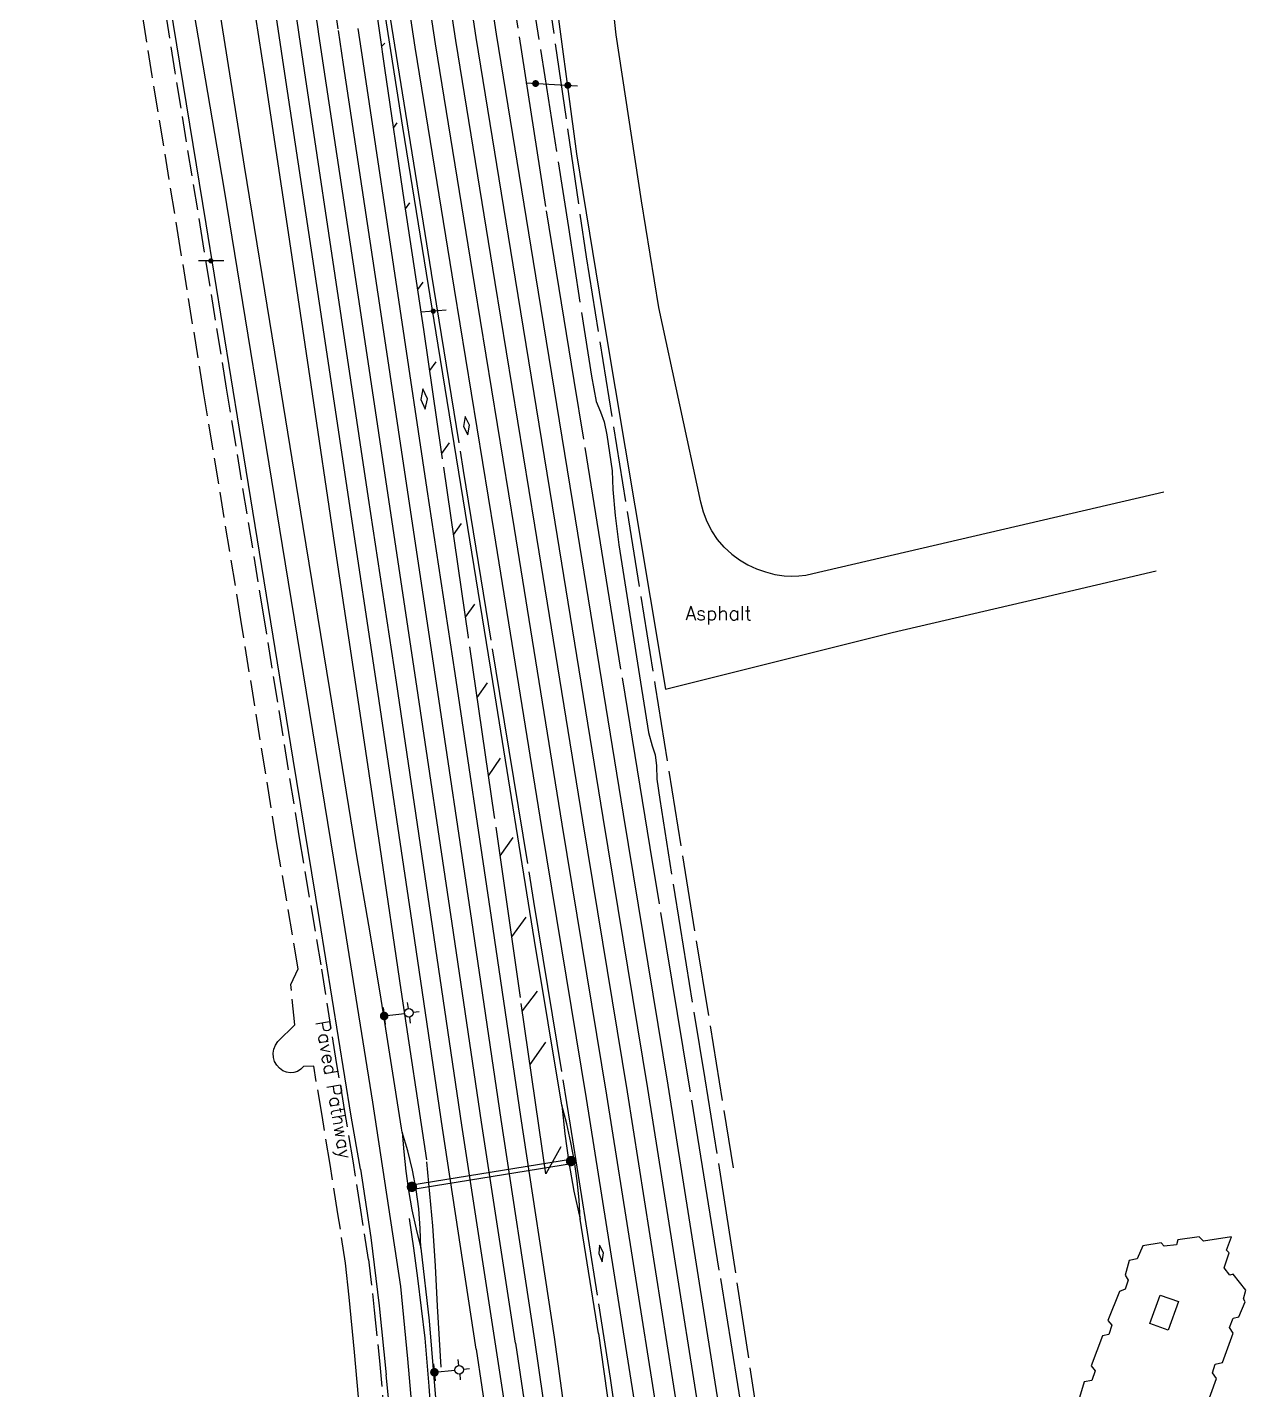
# Model space of a CAD drawing. Extents: x 6041699 to 6043693, y 2130904 to 2137891.
# Drawn here: x 6042362 to 6043071, y 2134076 to 2134868 of the extents above; entities that cross this region are included whole.
import ezdxf
from ezdxf.enums import TextEntityAlignment as Align

# ---------------------------------------------------------------- set-up
doc = ezdxf.new("R2010")
doc.units = 0
doc.header["$LTSCALE"] = 100
doc.header["$MEASUREMENT"] = 0
for name, pattern in [('D2', [0.2, 0.15, -0.05]), ('D5', [1.05, 1, -0.05]), ('FTICK', [0.5, 0.44, -0.03, -0.03]), ('GRAIL', [0.5, 0.44, -0.03, -0.03])]:
    doc.linetypes.add(name, pattern=pattern)
doc.layers.get('0').update_dxf_attribs({"color": 1, "linetype": 'CONTINUOUS'})
for name, color, linetype in [('100', 2, 'CONTINUOUS'), ('140', 2, 'D2'), ('150', 3, 'D5'), ('154', 3, 'CONTINUOUS'), ('199', 2, 'CONTINUOUS'), ('200', 4, 'FTICK'), ('205', 4, 'CONTINUOUS'), ('215', 4, 'GRAIL'), ('220', 4, 'CONTINUOUS'), ('245', 4, 'CONTINUOUS'), ('260', 4, 'CONTINUOUS'), ('262', 4, 'CONTINUOUS'), ('264', 4, 'CONTINUOUS'), ('300', 6, 'CONTINUOUS'), ('584', 2, 'CONTINUOUS')]:
    doc.layers.add(name, color=color, linetype=linetype)
doc.styles.get("Standard").update_dxf_attribs({"font": 'SIMPLEX.SHX'})

# ---------------------------------------------------------------- blocks, each defined once
blk = doc.blocks.new('POLE')
at = {"const_width": 0.03}
blk.add_lwpolyline([(-0.015, 0, 1), (0.015, 0, 1)], format="xyb", close=True, dxfattribs=at)
blk = doc.blocks.new('SIGN1')
blk.add_line((-0.0758, 0), (0.0704, 0))
at = {"const_width": 0.015}
blk.add_lwpolyline([(-0.008175, 0, 1), (0.006825, 0, 1)], format="xyb", close=True, dxfattribs=at)
blk = doc.blocks.new('ELT')
at = {"const_width": 0.025}
blk.add_lwpolyline([(-0.0125, 0, 1), (0.0125, 0, 1)], format="xyb", close=True, dxfattribs=at)
for points in [[(0, 0.05), (0, -0.05)], [(0, 0), (0.12, 0)], [(0.145, 0.025), (0.145, 0.06)], [(0.17, 0), (0.205, 0)], [(0.145, -0.025), (0.145, -0.06)]]:
    blk.add_lwpolyline(points)
blk.add_circle((0.145, 0), 0.025)
blk = doc.blocks.new('SIGN2')
blk.add_lwpolyline([(-0.15, 0), (0.15, 0)])
at = {"const_width": 0.02}
for points in [[(-0.10375, 0, 1), (-0.08375, 0, 1)], [(0.08375, 0, 1), (0.10375, 0, 1)]]:
    blk.add_lwpolyline(points, format="xyb", close=True, dxfattribs=at)

msp = doc.modelspace()

# ---------------------------------------------------------------- linework, layer by layer
at = {"layer": '100'}
for points, elevation in [([(6042631.23, 2135309.11), (6042635.99, 2135251.94), (6042643.02, 2135173.28), (6042651.65, 2135072.23), (6042659.26, 2134983.97), (6042667.39, 2134900.57), (6042681.51, 2134794.61), (6042698.48, 2134691.55), (6042715.44, 2134589.83), (6042733.21, 2134483.26), (6042865.14, 2134516.26), (6042949.17, 2134535.76), (6043018.48, 2134552.02)], 12.99), ([(6042753.75, 2134591.9), (6042729.51, 2134705.09), (6042719.27, 2134767.14), (6042704.61, 2134863.74), (6042693.63, 2134966.17), (6042687.67, 2135038.92), (6042664.73, 2135304.76)], 13.34), ([(6042556.07, 2134204.2), (6042550.6, 2134235.09), (6042532.26, 2134349.39), (6042516.81, 2134442.58), (6042503.83, 2134522.51), (6042485.66, 2134634.49), (6042466.29, 2134753.8), (6042445.3, 2134881.6)], 13.59), ([(6042818.97, 2134550.43), (6043023.05, 2134598.02)], 12.79), ([(6042771.8, 2134561.69), (6042767.46, 2134565.79), (6042763.6, 2134570.35), (6042760.26, 2134575.3), (6042757.49, 2134580.58), (6042755.31, 2134586.14), (6042753.75, 2134591.9)], 13.59), ([(6042771.8, 2134561.69), (6042776.33, 2134558.44), (6042781.13, 2134555.63), (6042786.18, 2134553.28), (6042791.43, 2134551.41), (6042796.82, 2134550.03), (6042802.32, 2134549.17)], 13.34), ([(6042802.32, 2134549.17), (6042806.51, 2134548.98), (6042810.7, 2134549.13), (6042814.86, 2134549.62), (6042818.97, 2134550.43)], 13.39), ([(6042556.07, 2134204.19), (6042561.94, 2134164.52), (6042566.87, 2134124.73), (6042570.88, 2134084.7)], 13.92), ([(6042573.01, 2134063.52), (6042570.88, 2134084.7)], 13.78)]:
    msp.add_lwpolyline(points, dxfattribs=dict(at, elevation=elevation))
at = {"layer": '140'}
for points, elevation in [([(6042507.98, 2134278.35), (6042517.77, 2134288.12), (6042515.57, 2134311.6), (6042519.83, 2134320.76), (6042507.26, 2134394.6), (6042486.49, 2134523.79), (6042464.82, 2134656.21), (6042451.26, 2134740.05), (6042435, 2134839.78), (6042427.6, 2134885.81)], 12.89), ([(6042542.15, 2134266.23), (6042533.15, 2134322.95), (6042520.58, 2134396.81), (6042499.81, 2134525.95), (6042478.14, 2134658.37), (6042464.59, 2134742.21), (6042448.33, 2134841.93), (6042440.92, 2134888.03)], 13), ([(6042510.95, 2134261.45), (6042508.95, 2134262.87), (6042507.31, 2134264.7), (6042506.11, 2134266.84), (6042505.42, 2134269.19), (6042505.27, 2134271.64), (6042505.66, 2134274.06), (6042506.58, 2134276.34), (6042507.98, 2134278.35)], 12.11), ([(6042522.78, 2134263.85), (6042521.27, 2134262.25), (6042519.42, 2134261.06), (6042517.33, 2134260.36), (6042515.14, 2134260.19), (6042512.97, 2134260.56), (6042510.95, 2134261.45)], 12.07), ([(6042528.83, 2134264.06), (6042522.78, 2134263.85)], 12.02), ([(6042547.35, 2134149.63), (6042542.92, 2134178.27), (6042538.36, 2134206.88), (6042533.66, 2134235.48), (6042528.83, 2134264.06)], 12.22), ([(6042560.69, 2134151.7), (6042556.25, 2134180.37), (6042551.69, 2134209.01), (6042546.99, 2134237.63), (6042542.15, 2134266.23)], 12.22), ([(6042560.69, 2134151.7), (6042563.97, 2134122.21), (6042566.97, 2134092.68), (6042569.69, 2134063.13), (6042572.12, 2134033.55)], 12.77)]:
    msp.add_lwpolyline(points, dxfattribs=dict(at, elevation=elevation))
at = {"layer": '150'}
for points, elevation in [([(6042672.37, 2134217.17), (6042663.79, 2134201.54), (6042648.93, 2134304.07), (6042633.97, 2134408.99), (6042618.76, 2134513.3), (6042603.15, 2134621.3), (6042592.79, 2134692.34), (6042581.67, 2134766.37), (6042570.21, 2134844.31), (6042557.88, 2134929.49), (6042546.03, 2135009.75), (6042523.22, 2135169.25), (6042505.67, 2135287.97), (6042493.83, 2135365.47), (6042479.04, 2135461.29), (6042465.25, 2135547.67), (6042450.45, 2135635.62), (6042441.21, 2135690.38), (6042418.49, 2135831.03), (6042407.72, 2135898.84)], 15.53), ([(6042415.92, 2135900.01), (6042450.09, 2135687.12), (6042486.93, 2135451.11), (6042519.3, 2135236.46), (6042545.72, 2135054.07), (6042565.75, 2134921.22), (6042581.1, 2134823.98), (6042597.09, 2134725.19), (6042615.78, 2134610.39), (6042636.84, 2134480.66), (6042656.66, 2134359.73), (6042677.95, 2134229.68), (6042701.14, 2134082.61)], 15.57), ([(6042781.33, 2134041.9), (6042746.91, 2134254.83), (6042724.46, 2134391.22), (6042702.44, 2134525.02), (6042680.29, 2134662.8), (6042663.68, 2134763.82), (6042645.11, 2134883.61), (6042638.21, 2134938.42), (6042632.4, 2135000.96), (6042624.78, 2135081.67), (6042617.66, 2135166.08), (6042610.82, 2135250.38), (6042605.6, 2135323.28)], 14.76), ([(6042446.35, 2135185.1), (6042459.82, 2135105.6), (6042471.26, 2135032.2), (6042485.8, 2134933.51), (6042500.22, 2134840.23), (6042513.35, 2134752.69), (6042527.23, 2134660.18), (6042540.99, 2134567.18), (6042554.42, 2134477.02), (6042567.22, 2134391.33), (6042579.52, 2134308.47), (6042594.45, 2134208.49), (6042597.78, 2134171.16), (6042599.39, 2134148.08), (6042600.58, 2134124.52), (6042602.79, 2134089.09)], 14.32), ([(6042568.35, 2134857.13), (6042570.15, 2134858.95)], 15.98), ([(6042575.29, 2134809.79), (6042577.3, 2134812.52)], 15.98), ([(6042582.26, 2134762.46), (6042584.73, 2134766.12)], 16.01), ([(6042589.28, 2134715.72), (6042592.34, 2134720)], 16.03), ([(6042596.27, 2134668.49), (6042600.08, 2134673.59)], 16.05), ([(6042603.29, 2134620.29), (6042607.71, 2134626.54)], 16), ([(6042610.12, 2134573.05), (6042614.8, 2134579.61)], 15.91), ([(6042617.06, 2134525.06), (6042622.51, 2134532.72)], 15.86), ([(6042623.86, 2134478.35), (6042629.89, 2134487)], 15.82), ([(6042630.5, 2134432.85), (6042637.37, 2134443.12)], 15.74), ([(6042637.2, 2134386.41), (6042644.7, 2134397)], 15.68), ([(6042643.91, 2134339.3), (6042652.36, 2134350.8)], 15.59), ([(6042658.71, 2134307.67), (6042650.06, 2134296.33)], 15.44), ([(6042654.59, 2134265.03), (6042663.67, 2134278.1)], 15.53), ([(6042593.54, 2134105.98), (6042591.48, 2134123.4), (6042589.29, 2134140.8), (6042586.95, 2134158.18), (6042584.48, 2134175.54)], 14.49), ([(6042618.14, 2133727.19), (6042611.96, 2133829.94), (6042605.52, 2133931.78), (6042598.54, 2134042.49), (6042595.87, 2134078.11), (6042593.54, 2134105.98)], 14.57), ([(6042701.14, 2134082.61), (6042728.66, 2133891.79)], 24.25)]:
    msp.add_lwpolyline(points, dxfattribs=dict(at, elevation=elevation))
at = {"layer": '154'}
for points, elevation in [([(6042543.03, 2134867.29), (6042524.25, 2134997), (6042504.24, 2135128.4), (6042488.32, 2135232.59), (6042472.4, 2135335.33), (6042454.24, 2135452.48), (6042435.62, 2135575.92), (6042422.43, 2135665.44), (6042385.33, 2135895.96)], 14.93), ([(6042717.22, 2134057.01), (6042687.42, 2134245.33), (6042661.48, 2134402.87), (6042633.61, 2134574.68), (6042610.62, 2134715.85), (6042587.71, 2134856.62), (6042563.91, 2135014.28), (6042545.27, 2135139.34), (6042524.62, 2135280.68), (6042505.02, 2135410.48), (6042482.15, 2135555.76), (6042463.63, 2135674.89), (6042427.27, 2135902.23)], 15.38), ([(6042520.27, 2134863.99), (6042501.5, 2134993.62), (6042481.51, 2135124.93), (6042465.59, 2135229.09), (6042449.67, 2135331.81), (6042431.5, 2135449), (6042412.87, 2135572.52), (6042399.7, 2135661.93), (6042362.31, 2135894.29)], 14.67), ([(6042531.65, 2134865.64), (6042512.88, 2134995.31), (6042492.88, 2135126.66), (6042476.96, 2135230.84), (6042461.04, 2135333.57), (6042442.87, 2135450.74), (6042424.25, 2135574.22), (6042411.06, 2135663.69), (6042373.86, 2135894.85)], 14.67), ([(6042752.78, 2134062.64), (6042722.96, 2134251.07), (6042697, 2134408.67), (6042669.14, 2134580.45), (6042646.15, 2134721.64), (6042623.28, 2134862.19), (6042599.51, 2135019.62), (6042580.88, 2135144.6), (6042560.22, 2135285.97), (6042540.6, 2135415.96), (6042517.72, 2135561.32), (6042499.21, 2135680.35)], 15.74), ([(6042729.07, 2134058.89), (6042699.27, 2134247.24), (6042673.32, 2134404.8), (6042645.45, 2134576.6), (6042622.46, 2134717.78), (6042599.57, 2134858.48), (6042575.77, 2135016.06), (6042557.14, 2135141.09), (6042536.49, 2135282.44), (6042516.88, 2135412.31), (6042494.01, 2135557.61), (6042481.66, 2135637.04)], 15.74), ([(6042740.92, 2134060.76), (6042711.12, 2134249.15), (6042685.16, 2134406.74), (6042657.29, 2134578.53), (6042634.3, 2134719.71), (6042611.42, 2134860.34), (6042587.64, 2135017.84), (6042569.01, 2135142.84), (6042548.36, 2135284.21), (6042528.74, 2135414.14), (6042505.87, 2135559.47), (6042493.67, 2135637.93)], 15.74), ([(6042397.28, 2135191.76), (6042416.89, 2135095.2), (6042445.54, 2134956.37), (6042476.63, 2134774.61), (6042510.39, 2134566.81), (6042541.98, 2134373.68), (6042563.07, 2134243.19), (6042579.25, 2134135.95)], 13.91), ([(6042623.32, 2134099.56), (6042603.63, 2134228.02), (6042586.56, 2134343.73), (6042565.48, 2134485.54), (6042549.34, 2134592.6), (6042533.65, 2134697.52), (6042512.05, 2134841.29), (6042496.64, 2134943.92), (6042475.38, 2135083.13), (6042468.27, 2135131.46)], 14.6), ([(6042764.63, 2134064.52), (6042734.81, 2134252.98), (6042708.85, 2134410.61), (6042680.98, 2134582.38), (6042657.99, 2134723.56), (6042635.13, 2134864.06), (6042611.38, 2135021.4), (6042596.51, 2135121.14)], 15.67), ([(6042657.42, 2134104.79), (6042637.75, 2134233.15), (6042620.69, 2134348.79), (6042599.6, 2134490.65), (6042583.46, 2134597.73), (6042567.77, 2134702.63), (6042546.17, 2134846.41), (6042543.2, 2134866.18)], 14.6), ([(6042668.79, 2134106.53), (6042649.12, 2134234.86), (6042632.07, 2134350.47), (6042610.97, 2134492.36), (6042594.83, 2134599.44), (6042579.14, 2134704.34), (6042557.54, 2134848.12), (6042554.66, 2134867.3)], 14.6), ([(6042634.69, 2134101.3), (6042615, 2134229.73), (6042597.94, 2134345.42), (6042576.85, 2134487.25), (6042560.71, 2134594.31), (6042545.02, 2134699.22), (6042523.42, 2134843), (6042520.27, 2134863.99)], 14.6), ([(6042646.05, 2134103.05), (6042626.37, 2134231.44), (6042609.32, 2134347.1), (6042588.23, 2134488.95), (6042572.09, 2134596.02), (6042556.4, 2134700.93), (6042534.79, 2134844.71), (6042531.67, 2134865.54)], 14.6), ([(6042579.25, 2134135.95), (6042583.42, 2134093.9), (6042587.01, 2134051.79), (6042590.02, 2134009.64), (6042592.44, 2133967.45)], 14.02), ([(6042680.6, 2134020.42), (6042668.79, 2134106.53)], 14.85), ([(6042623.32, 2134099.56), (6042649.54, 2133922.87), (6042664.22, 2133811.86), (6042666.61, 2133792.99)], 14.75), ([(6042647.94, 2134015.66), (6042634.69, 2134101.3)], 14.85), ([(6042646.05, 2134103.05), (6042658.83, 2134017.25)], 14.85), ([(6042669.71, 2134018.83), (6042657.42, 2134104.79)], 14.85)]:
    msp.add_lwpolyline(points, dxfattribs=dict(at, elevation=elevation))
for points, elevation in [([(6042592.2, 2134657.83), (6042591.12, 2134651.72), (6042593.67, 2134646.16), (6042594.88, 2134652.1)], 15.72), ([(6042616.87, 2134641.83), (6042615.97, 2134636.01), (6042618.33, 2134631.14), (6042619.31, 2134636.74)], 16.11), ([(6042694.98, 2134160.07), (6042694.45, 2134155.09), (6042696.42, 2134150.38), (6042697.16, 2134155.58)], 15.68)]:
    msp.add_lwpolyline(points, close=True, dxfattribs=dict(at, elevation=elevation))
at = {"layer": '200', "elevation": 14.13}
msp.add_lwpolyline([(6042624.85, 2135443.35), (6042624.2, 2135398.44), (6042624.81, 2135360.57), (6042626.99, 2135314.8), (6042630.7, 2135262.84), (6042636.73, 2135195.07), (6042643.51, 2135115.54), (6042649.83, 2135043.1), (6042655.31, 2134982.43), (6042661.97, 2134907.96), (6042687.15, 2134734.6), (6042727.26, 2134485.01), (6042772.53, 2134204.94)], dxfattribs=at)
at = {"layer": '205'}
for points, elevation in [([(6042673.02, 2134241.5), (6042657.23, 2134337.09), (6042634.03, 2134480.51), (6042618.39, 2134577.27), (6042601.19, 2134683.2), (6042580.7, 2134809.96), (6042560.57, 2134937.7), (6042544.63, 2135043.38), (6042523.61, 2135189.9), (6042504.61, 2135317.46), (6042483.9, 2135453.24), (6042463.52, 2135578.86), (6042445.5, 2135689.08), (6042421.69, 2135845.79), (6042419.3, 2135860.42)], 18.5), ([(6042553.99, 2134385.29), (6042538.2, 2134483.13), (6042522.72, 2134577.86), (6042506.13, 2134679.15), (6042488.59, 2134787.4), (6042468.82, 2134911.9), (6042466.23, 2134927.16)], 16.54), ([(6042579.9, 2134228.07), (6042573.73, 2134267.42), (6042567.35, 2134306.75), (6042560.77, 2134346.04), (6042553.99, 2134385.29)], 16.47), ([(6042673.02, 2134241.5), (6042674.69, 2134224.74), (6042677.04, 2134208.06), (6042680.07, 2134191.49), (6042683.78, 2134175.06)], 18.64), ([(6042683.78, 2134175.06), (6042683.05, 2134186.28), (6042681.9, 2134197.46), (6042680.31, 2134208.59), (6042678.3, 2134219.65), (6042675.87, 2134230.63), (6042673.02, 2134241.5)], 18.46), ([(6042580.3, 2134225.7), (6042579.9, 2134228.07)], 16.57), ([(6042580.3, 2134225.7), (6042581.13, 2134214.34), (6042582.35, 2134203.01), (6042583.95, 2134191.73), (6042585.93, 2134180.5), (6042588.29, 2134169.35), (6042591.02, 2134158.28)], 16.8), ([(6042591.02, 2134158.28), (6042590.75, 2134169.71), (6042589.87, 2134181.1), (6042588.38, 2134192.43), (6042586.29, 2134203.66), (6042583.59, 2134214.76), (6042580.3, 2134225.7)], 16.84), ([(6042580.3, 2134225.7), (6042580.3, 2134225.7)], 16.85), ([(6042694.33, 2134108.63), (6042683.78, 2134175.06)], 18.67), ([(6042591.02, 2134158.28), (6042595.86, 2134116.04)], 16.63), ([(6042595.86, 2134116.04), (6042599.81, 2134069), (6042603.33, 2134021.92), (6042606.42, 2133974.8), (6042609.07, 2133927.67)], 16.63), ([(6042694.33, 2134108.63), (6042739.3, 2133788.39), (6042776.15, 2133493.58), (6042813.31, 2133193.22), (6042832.1, 2133040.38)], 22.89)]:
    msp.add_lwpolyline(points, dxfattribs=dict(at, elevation=elevation))
at = {"layer": '215'}
for points, elevation in [([(6042652.69, 2134904.52), (6042663.18, 2134839.31), (6042676.84, 2134751.67), (6042690.26, 2134665.27), (6042692.98, 2134650.53), (6042695.59, 2134644.55), (6042697.63, 2134638.73), (6042699.25, 2134631.18), (6042702.3, 2134610.12), (6042702.63, 2134599.45), (6042704.08, 2134584.33), (6042706.21, 2134567.21), (6042712.47, 2134526.74), (6042718.68, 2134487.36), (6042723.42, 2134458.1), (6042725.51, 2134450.39), (6042727.23, 2134445), (6042727.99, 2134438.65), (6042728.31, 2134430.96), (6042729.95, 2134419.2), (6042741.76, 2134344.78), (6042756.15, 2134256.81), (6042767.26, 2134187.48)], 16.22), ([(6042767.26, 2134187.48), (6042804.25, 2133945.57), (6042821.5, 2133839.17), (6042841.28, 2133718.74), (6042858.94, 2133604.47), (6042880.52, 2133473.79), (6042897.56, 2133370.01), (6042910.99, 2133288.4), (6042925.74, 2133202.02), (6042936.69, 2133143.38)], 16.54)]:
    msp.add_lwpolyline(points, dxfattribs=dict(at, elevation=elevation))
at = {"layer": '220', "elevation": 13.31}
msp.add_lwpolyline([(6042574.73, 2133761.31), (6042567.97, 2133865.94), (6042564.51, 2133922.28), (6042561.39, 2133972.96), (6042558.05, 2134025.49), (6042555.6, 2134062.98), (6042552.5, 2134097.87), (6042549.4, 2134129.8), (6042547.35, 2134149.63)], dxfattribs=at)
at = {"layer": '264', "elevation": 42.56}
msp.add_lwpolyline([(6042679.31, 2134210.12), (6042679.73, 2134207.49), (6042585.17, 2134192.23), (6042584.75, 2134194.87)], close=True, dxfattribs=at)
at = {"layer": '300'}
msp.add_lwpolyline([(6043047.84, 2134066.39), (6043053.58, 2134082.48), (6043051.32, 2134085.79), (6043052.74, 2134090.82), (6043056.97, 2134091.75), (6043063.23, 2134108.83), (6043061.1, 2134112.2), (6043063.22, 2134117.6), (6043066.64, 2134118.26), (6043070.18, 2134127.15), (6043069.23, 2134128.87), (6043070.57, 2134133.94), (6043063.28, 2134143.24), (6043061.33, 2134142.52), (6043057.97, 2134146.9), (6043060.99, 2134155.53), (6043059.39, 2134157.08), (6043062.35, 2134164.9), (6043046.01, 2134162.29), (6043043.45, 2134164.82), (6043031.18, 2134163.13), (6043030.24, 2134160.16), (6043023.21, 2134159.41), (6043021.48, 2134161.33), (6043010.71, 2134159.56), (6043007.55, 2134152.03), (6043002.8, 2134151.06), (6043000.42, 2134142.66), (6043002.32, 2134139.62), (6043000.55, 2134134.37), (6042997.14, 2134133.1), (6042990.44, 2134116.24), (6042992.82, 2134113.47), (6042991.08, 2134108.1), (6042987.38, 2134107.29), (6042980.77, 2134089.85), (6042983.03, 2134087.04), (6042981.2, 2134081.32), (6042976.65, 2134080.62), (6042973.93, 2134071.5)], dxfattribs=at)
msp.add_lwpolyline([(6043025.4, 2134110.58), (6043014.88, 2134114.37), (6043020.87, 2134130.98), (6043031.39, 2134127.19)], close=True, dxfattribs=at)

# ---------------------------------------------------------------- block references
at = {"layer": '245', "xscale": 100, "yscale": 100, "zscale": 100}
for p in [(6042678.36, 2134208.92, 42.01), (6042585.89, 2134193.92, 18.12)]:
    msp.add_blockref('POLE', p, dxfattribs=at)
at = {"layer": '260', "xscale": 100, "yscale": 100, "zscale": 100}
for p, rotation in [((6042468.93, 2134732.31, 14.04), 180.5000013904728), ((6042598.23, 2134703.02, 17.77), 184.5999922034394)]:
    msp.add_blockref('SIGN1', p, dxfattribs=dict(at, rotation=rotation))
at = {"layer": '262', "xscale": 100, "yscale": 100, "zscale": 100, "rotation": 356.7999999771047}
msp.add_blockref('SIGN2', (6042667.16, 2134834.87, 15.47), dxfattribs=at)
at = {"layer": '584', "xscale": 100, "yscale": 100, "zscale": 100}
for p, rotation in [((6042569.76, 2134293.27, 15.76), 7.200000230328452), ((6042598.98, 2134086.1, 16.35), 5.900000049663867)]:
    msp.add_blockref('ELT', p, dxfattribs=dict(at, rotation=rotation))

# ---------------------------------------------------------------- texts
at = {"layer": '199'}
msp.add_text('Asphalt', height=8, dxfattribs=at).set_placement((6042764.09, 2134526.15), align=Align.MIDDLE)
msp.add_text('Paved Pathway', height=8, rotation=279.7425, dxfattribs=at).set_placement((6042539.41, 2134250.18), align=Align.MIDDLE)

doc.saveas('drawing.dxf')
